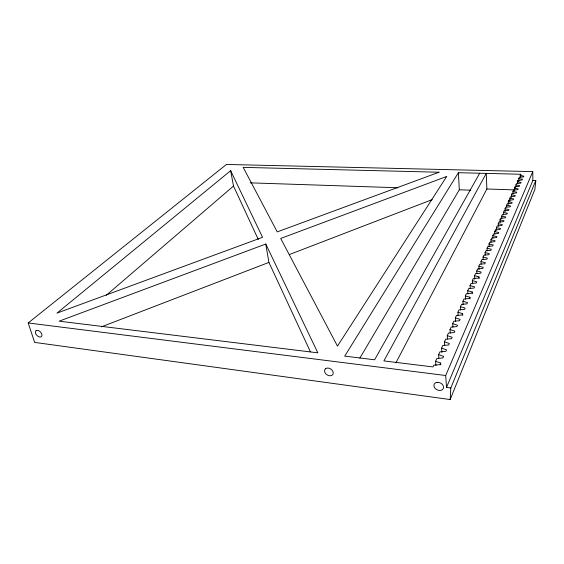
<?xml version="1.0" encoding="UTF-8"?>
<svg xmlns="http://www.w3.org/2000/svg" width="564" height="564" viewBox="0 0 564 564"><rect width="100%" height="100%" fill="white"/><g stroke="black" fill="none" stroke-linecap="round" stroke-linejoin="round"><path stroke-width="0.85" d="M532.881 180.459L532.776 171.618L226.432 164.448L28.2 322.961L34.63 342.404L450.178 399.552L450.805 387.99L535.8 180.536L532.881 180.459L446.526 387.426L450.805 387.99M535.8 180.536L534.919 189.264L450.178 399.552M446.526 387.426L445.694 375.511L532.776 171.618M506.726 206.939L506.676 205.19L510.589 205.973L510.223 206.805L505.739 207.256L505.048 208.765L508.989 209.575L508.615 210.414L504.089 210.865L503.391 212.409L507.36 213.234L506.973 214.087L502.418 214.546L501.706 216.111L505.696 216.957L505.309 217.831L500.712 218.289L499.986 219.882L504.012 220.75L503.617 221.638L498.978 222.096L498.238 223.718L502.298 224.606L501.889 225.508L497.215 225.967L496.461 227.623L500.55 228.533L500.134 229.449L495.418 229.915L494.649 231.6L498.766 232.53L498.35 233.468L493.585 233.933L492.809 235.646L496.954 236.605L496.531 237.557L491.723 238.022L490.927 239.77L495.107 240.75L494.677 241.723L489.827 242.189L489.016 243.965L493.225 244.973L492.788 245.967L487.895 246.44L487.07 248.245L491.307 249.281L490.863 250.289L485.921 250.761L485.082 252.609L489.355 253.666L488.896 254.695L483.912 255.168L483.059 257.05L487.366 258.136L486.901 259.186L481.867 259.666L480.993 261.583L485.336 262.697L484.864 263.769L479.781 264.241L478.892 266.201L483.27 267.343L482.784 268.436L477.659 268.915L476.749 270.91L481.155 272.088L480.662 273.195L475.487 273.681L474.564 275.711L479.005 276.917L478.498 278.052L473.274 278.538L472.329 280.611L476.813 281.852L476.291 283.008L471.018 283.495L470.052 285.61L474.571 286.886L474.042 288.063L468.712 288.549L467.732 290.714L472.279 292.018L471.744 293.231L466.357 293.717L465.356 295.917L469.946 297.263L469.403 298.497L463.96 298.983L462.938 301.232L467.563 302.621L467.006 303.876L461.507 304.37L460.464 306.668L465.131 308.085L464.56 309.368L459.004 309.862L457.94 312.209L462.642 313.676L462.057 314.987L456.452 315.48L455.359 317.877L460.104 319.379L459.505 320.719L453.837 321.219L452.723 323.666L457.503 325.209L456.896 326.584L451.165 327.078L450.023 329.587L454.852 331.174L454.224 332.577L448.436 333.077L447.266 335.636L452.138 337.272L451.496 338.703L445.645 339.204L444.453 341.826L449.36 343.504L448.711 344.971L442.789 345.471L441.57 348.15L446.526 349.884L445.856 351.386L439.871 351.887L438.623 354.629L443.614 356.413L442.93 357.95L436.881 358.45L435.598 361.256L440.646 363.089L439.941 364.661L433.822 365.169L433.025 366.931L383.88 360.918L486.274 173.395L486.873 188.996L395.914 362.821M506.676 205.19L507.353 203.703L511.802 203.251L512.161 202.441L508.277 201.672L508.347 204.274M508.277 201.672L508.947 200.206L513.353 199.762L513.712 198.958L509.856 198.211L509.919 200.798M509.856 198.211L510.512 196.773L514.883 196.328L515.235 195.539L511.4 194.813L511.463 197.386M511.4 194.813L512.049 193.396L516.384 192.951L516.73 192.183L512.93 191.464L512.986 194.023M512.93 191.464L513.557 190.075L517.865 189.638L518.203 188.869L514.424 188.179L514.481 190.717M514.424 188.179L515.052 186.811L519.317 186.367L519.648 185.619L515.898 184.936L515.933 186.621M515.898 184.936L516.511 183.596L520.748 183.152L521.08 182.419L517.35 181.756L517.385 183.427M517.35 181.756L517.956 180.431L522.158 179.994L522.476 179.267L518.774 178.619L518.824 181.114M518.774 178.619L519.374 177.315L523.54 176.885L523.857 176.165L520.184 175.538L520.212 177.188M520.184 175.538L520.769 174.255L458.391 172.704L344.731 356.124L374.602 359.783L479.696 173.233M359.846 358.133L459.315 189.793L458.391 172.704M106.272 295.275L233.496 186.049L230.648 170.673L56.971 313.126L262.542 237.31L230.648 170.673M101.358 326.859L268.922 262.408L265.757 244.029L59.121 321.177L317.842 352.838L265.757 244.029M289.41 254.526L432.151 199.621M486.873 188.996L514.925 189.906M250.31 182.849L397.944 187.756M459.315 189.793L470.693 190.174M28.2 322.961L445.694 375.511M233.496 186.049L258.284 239.481M268.922 262.408L310.447 351.88M435.598 361.256L435.93 365.55M440.646 363.089L440.766 364.816M438.623 354.629L438.87 358.041M441.57 348.15L441.873 352.387M444.453 341.826L444.686 345.182M447.266 335.636L447.492 338.971M450.023 329.587L450.255 333.084M452.723 323.666L452.941 327.141M455.359 317.877L455.571 321.325M457.94 312.209L458.137 315.636M460.464 306.668L460.661 310.066M462.938 301.232L463.122 304.609M462.642 313.676L462.741 315.389M465.356 295.917L465.54 299.272M467.732 290.714L467.901 294.041M470.052 285.61L470.186 288.232M469.946 297.263L470.038 298.948M472.329 280.611L472.456 283.22M472.279 292.018L472.364 293.689M474.564 275.711L474.726 279.159M476.749 270.91L476.869 273.477M480.993 261.583L481.106 264.114M478.892 266.201L479.047 269.599M479.005 276.917L479.083 278.651M483.059 257.05L483.165 259.567M485.082 252.609L485.181 255.111M487.07 248.245L487.169 250.888M490.927 239.77L491.025 242.372M489.016 243.965L489.115 246.588M492.809 235.646L492.901 238.234M495.418 229.915L495.474 231.621M494.649 231.6L494.741 234.166M498.238 223.718L498.322 226.256M496.461 227.623L496.546 230.175M499.986 219.882L500.064 222.399M503.391 212.409L503.462 214.898M501.706 216.111L501.777 218.613M505.048 208.765L505.118 211.401M508.947 200.206L508.989 201.94M515.052 186.811L515.087 188.496M517.956 180.431L517.985 182.094M520.769 174.255L520.798 176.01M446.688 176.469L337.483 346.106L280.689 238.452L446.688 176.469M325.456 368.828L324.892 369.533A4.667 3.447 33.6 0 0 326.725 374.609A4.667 3.447 33.6 0 0 332.316 375.032L332.887 374.334A4.667 3.447 33.6 0 0 331.068 369.23A4.667 3.447 33.6 0 0 325.456 368.828M36.166 330.61L35.708 331.054A3.969 2.46 46.5 0 0 36.871 335.383A3.969 2.46 46.5 0 0 41.123 336.764L41.595 336.327A3.969 2.46 46.5 0 0 40.439 331.984A3.969 2.46 46.5 0 0 36.166 330.61M439.018 172.224L277.234 231.889L243.19 167.367L439.018 172.224M437.178 382.357L436.05 382.611A5.027 3.8 25.8 0 0 434.4 387.341A5.027 3.8 25.8 0 0 440.244 390.429L441.379 390.182A5.027 3.8 25.8 0 0 443.057 385.445A5.027 3.8 25.8 0 0 437.178 382.357"/></g></svg>
